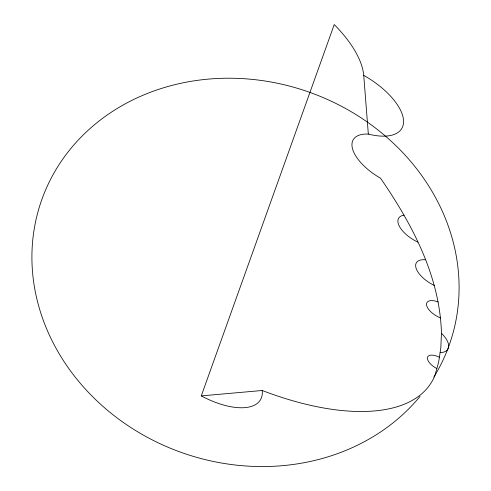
<?xml version="1.0" encoding="UTF-8"?>
<svg xmlns="http://www.w3.org/2000/svg" width="491" height="491" viewBox="0 0 491 491"><rect width="100%" height="100%" fill="white"/><g stroke="black" fill="none" stroke-linecap="round" stroke-linejoin="round"><path stroke-width="0.74" d="M441.452 333.272L440.82 347.959L438.672 361.935L435.026 375.155A218.698 100.815 30.9 0 1 262.2 390.492A58.871 27.134 30.9 0 1 201.279 395.899L334.236 24.55A111.678 51.481 30.9 0 1 363.751 75.375A56.729 26.152 30.9 0 1 403.504 120.099A56.729 26.152 30.9 0 1 368.33 134.08A41.551 19.155 30.9 0 0 352.55 148.914A41.551 19.155 30.9 0 0 380.543 178.239C412.164 224.105 439.954 276.353 441.452 333.272A25.36 11.692 30.9 0 1 440.102 352.618M201.279 395.899L262.2 390.492M363.751 75.375L368.33 134.08M420.057 396.378A216.298 191.152 19.7 0 1 55.471 347.223A216.298 191.152 19.7 0 1 247.311 78.947A216.298 191.152 19.7 0 1 433.854 377.088M436.849 368.545A12.042 5.548 30.9 0 1 427.477 357.516A12.042 5.548 30.9 0 1 439.39 357.276M417.933 242.161A23.715 10.931 30.9 0 1 399.293 226.148A23.715 10.931 30.9 0 1 404.075 215.15M434.302 285.48A22.752 10.489 30.9 0 1 416.172 268.485A22.752 10.489 30.9 0 1 425.501 259.776M440.574 317.929A14.454 6.665 30.9 0 1 426.569 305.04A14.454 6.665 30.9 0 1 438.193 301.977"/></g></svg>
